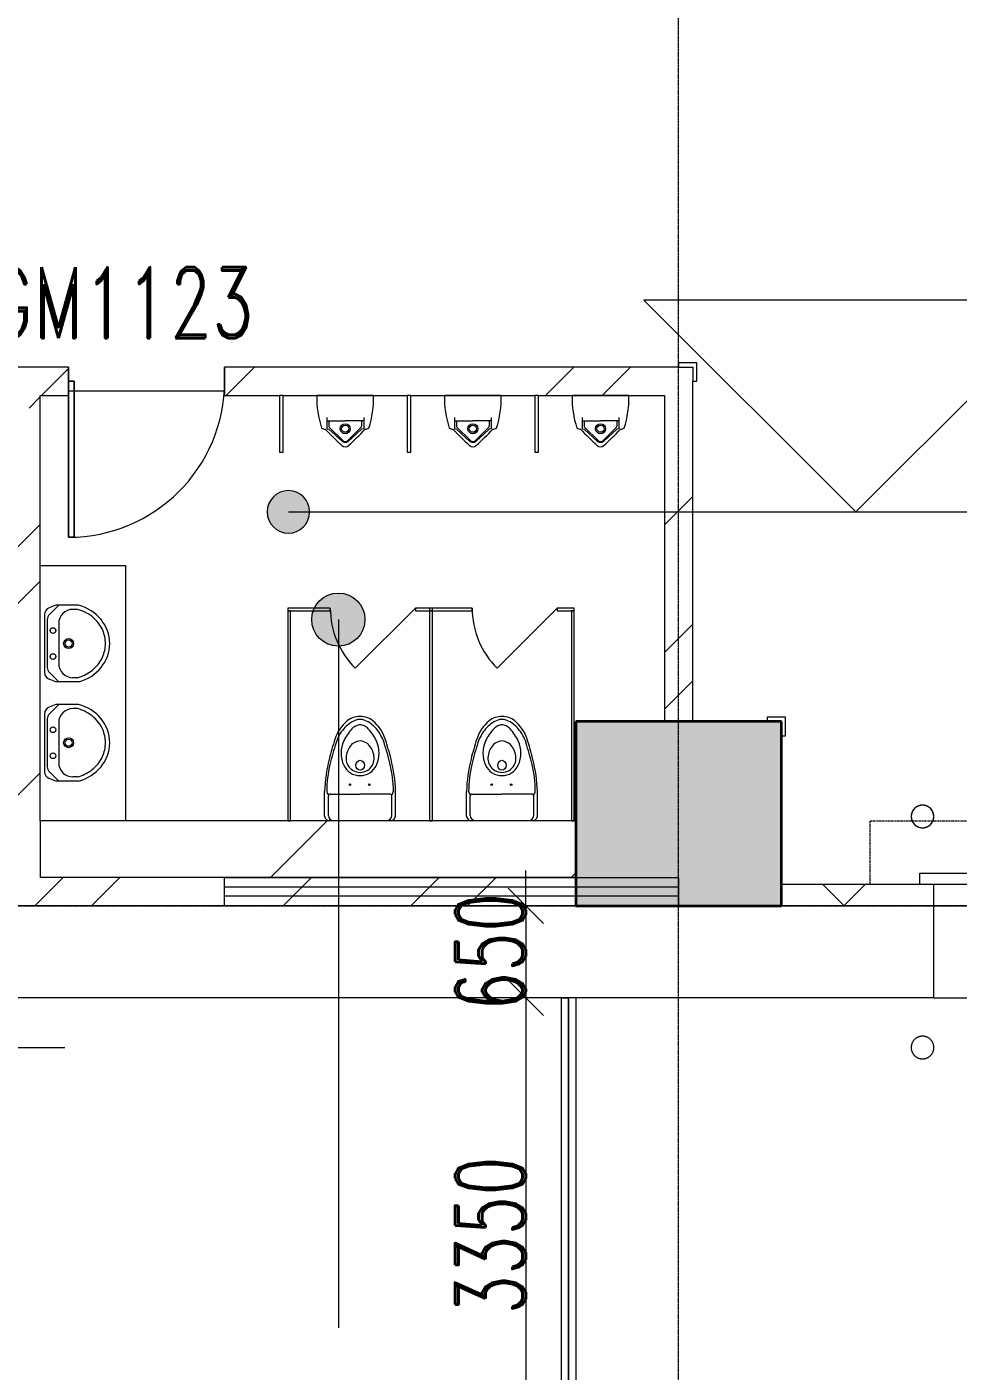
# Model space of a CAD drawing. Header units: millimetres. Extents: x -172041 to 399210, y -31706 to 192400.
# Drawn here: x 259406 to 265971, y -3283 to 6200 of the extents above; entities that cross this region are included whole.
import ezdxf

# ---------------------------------------------------------------- set-up
doc = ezdxf.new("R2010")
doc.units = ezdxf.units.MM
doc.linetypes.add('Dash', pattern=[6.35, 3.175, -3.175])
doc.linetypes.add('轴网线', pattern=[22.04, 18.38, -1.83, 0, -1.83])
doc.layers.get('0').update_dxf_attribs({"color": 8})
doc.layers.get('Defpoints').update_dxf_attribs({"color": 8})
for name, color, linetype, lineweight in [('A-ANNO-DIMS', 8, 'Continuous', 9), ('A-ANNO-NOTE', 8, 'Continuous', 5), ('A-AREA-IDEN', 8, 'Continuous', 9), ('A-DETL-THIN', 8, 'Continuous', 5), ('A-DOOR', 8, 'Continuous', 5), ('A-DOOR-IDEN', 8, 'Continuous', 9), ('A-DOOR-OPNG', 8, 'Continuous', 5), ('A-FLOR', 8, 'Continuous', 5), ('A-FLOR-HRAL', 8, 'Continuous', 5), ('A-GENM', 8, 'Continuous', 5), ('A-GLAZ', 8, 'Continuous', 5), ('A-WALL', 8, 'Continuous', 5), ('A-WALL-FNSH', 8, 'Continuous', 9), ('A-WALL-PATT', 8, 'Continuous', 9), ('P-SANR-FIXT', 8, 'Continuous', 5), ('Q-SPCQ', 8, 'Continuous', 5), ('S-COLS', 8, 'Continuous', 5), ('S-GRID', 8, 'Continuous', 9)]:
    doc.layers.add(name, color=color, linetype=linetype, lineweight=lineweight)
doc.styles.add('RomanD_4', font='romand__.ttf', dxfattribs={"width": 0.7, "height": 500})
doc.styles.add('RomanD_5', font='romand__.ttf', dxfattribs={"width": 0.65, "height": 500})
doc.dimstyles.new('1mm', dxfattribs={"dimscale": 304.8, "dimtxt": 501.787367, "dimasz": 0.82021, "dimexe": 1.64042, "dimexo": 0.0625, "dimgap": 0, "dimtad": 1, "dimdec": 0, "dimzin": 0, "dimdsep": 46, "dimtxsty": 'RomanD_5', "dimblk1": 'OBLIQUE', "dimblk2": 'OBLIQUE', "dimsah": 1, "dimcen": 0.09, "dimazin": 0, "dimtfac": 1, "dimtdec": 4, "dimtix": 1, "dimtmove": 0, "dimatfit": 3, "dimfxl": 1.64042, "dimfxlon": 1, "dimtvp": 1, "dimtolj": 1, "dimtzin": 0, "dimlwd": 18, "dimlwe": 18, "dimarcsym": 2})
pattern_1 = [(45, (-5e-09, 2e-10), (-1325.825, 1325.825), []), (45, (-5e-09, 400), (-1325.825, 1325.825), []), (45, (-5e-09, 1300), (-1325.825, 1325.825), [1875, -625])]

# ---------------------------------------------------------------- blocks, each defined once
blk = doc.blocks.new('X-ST-F3-02-C-001_HLP2_rvt-1-LAY-2F-1_500-A')
at = {"layer": 'S-COLS', "true_color": 0xc0c0c0}
blk.add_hatch(color=9, dxfattribs=at).paths.add_polyline_path([(263275, 0), (264725, 0), (264725, 1300), (263275, 1300), (263275, 26.3)], flags=0)
at = {"layer": 'S-COLS', "color": 7, "lineweight": 35}
for p, q in [((264725, 1300), (263275, 1300)), ((263275, 1300), (263275, 0)), ((264725, 0), (264725, 1300)), ((263275, 0), (264725, 0))]:
    blk.add_line(p, q, dxfattribs=at)
blk = doc.blocks.new('顶部扶栏类型 - 顶部扶栏_内部_-1176591-LAY-2F-1_500-A')
at = {"layer": 'A-FLOR-HRAL'}
for p, q in [((263175, -650), (263225, -650)), ((263175, -4100), (263175, -650)), ((263225, -650), (263225, -4050))]:
    blk.add_line(p, q, dxfattribs=at)
blk = doc.blocks.new('顶部扶栏类型 - 顶部扶栏_内部_-V5-LAY-2F-1_500-A')
at = {"layer": 'A-FLOR-HRAL'}
for p, q in [((263175, -650), (263225, -650)), ((263175, -4100), (263175, -650)), ((263225, -4050), (263225, -650))]:
    blk.add_line(p, q, dxfattribs=at)
blk = doc.blocks.new('单扇平开防火门_带观察窗 - GM1123-4703412-LAY-2F-1_500-A')
at = {"layer": 'A-DOOR'}
for p, q in [((550, 1100), (510, 1100)), ((510, 1100), (510, 0)), ((510, 1100), (550, 1100)), ((510, 900), (510, 1100)), ((550, 0), (550, 1100)), ((550, 1100), (550, 900)), ((510, 700), (510, 900)), ((550, 900), (550, 700)), ((510, 0), (510, 700)), ((550, 700), (550, 0)), ((510, 0), (550, 0)), ((550, 0), (510, 0))]:
    blk.add_line(p, q, dxfattribs=at)
blk.add_arc((550, 0), 1100, 90, 180, dxfattribs=at)
at = {"layer": 'A-DOOR-OPNG'}
for p, q in [((-550, -100), (-550, 100)), ((550, -99), (550, 100)), ((-550, 70), (550, 70))]:
    blk.add_line(p, q, dxfattribs=at)
blk = doc.blocks.new('墙外卷帘门1 - JLM6050-4447037-LAY-2F-1_500-A')
at = {"layer": 'A-DOOR', "color": 7, "linetype": 'Dash'}
for p, q in [((-3450, 75), (-3450, 525)), ((-3450, 525), (3450, 525)), ((3450, 525), (3450, 75)), ((3450, 75), (-3450, 75))]:
    blk.add_line(p, q, dxfattribs=at)
at = {"layer": 'A-DOOR'}
for p, q in [((-3100, 155), (3100, 155)), ((-3100, 75), (-3100, 155)), ((3100, 155), (3100, 75)), ((3100, 75), (-3100, 75)), ((-3000, -725), (3000, -725))]:
    blk.add_line(p, q, dxfattribs=at)
blk = doc.blocks.new('百叶窗 - BYC3210-4128903-LAY-2F-1_500-A')
at = {"layer": 'A-GLAZ'}
for p, q in [((-1588.6, 0), (-1588.6, 200)), ((-1588.6, 200), (1611.4, 200)), ((1611.4, 200), (1611.4, 0)), ((-1588.6, 133.3), (1611.4, 133.3)), ((1611.4, 66.7), (-1588.6, 66.7)), ((1611.4, 0), (-1588.6, 0))]:
    blk.add_line(p, q, dxfattribs=at)
blk = doc.blocks.new('坐便器带厕所隔断 内开门 - 坐便器带厕所隔断 内开门-3762917-LAY-2F-1_500-A')
at = {"layer": 'A-GENM'}
for p, q in [((-1020, 1500), (-1020, 1480)), ((-720, 1500), (-1020, 1500)), ((-1000, 1480), (-1020, 1480)), ((-1020, 1480), (-1020, 0)), ((-1020, 1480), (-720, 1480)), ((-1000, 0), (-1000, 1480)), ((-720, 1480), (-720, 1500)), ((-120, 1500), (-544.3, 1075.7)), ((0, 1500), (-120, 1500)), ((-120, 1500), (-120, 1480)), ((-120, 1480), (0, 1480)), ((0, 1480), (-20, 1480)), ((-20, 1480), (-20, 0)), ((0, 1480), (0, 1500)), ((0, 0), (0, 1480)), ((-1020, 0), (-1000, 0)), ((-20, 0), (0, 0))]:
    blk.add_line(p, q, dxfattribs=at)
blk.add_arc((-120, 1500), 600, 180, 225, dxfattribs=at)
at = {"layer": 'P-SANR-FIXT', "color": 7}
for p, q in [((-760, 31.7), (-760, 206.7)), ((-260, 31.7), (-260, 206.7)), ((-733.8, 37), (-733.8, 174)), ((-719.7, 188.2), (-510, 188.2)), ((-300.3, 188.2), (-510, 188.2)), ((-286.2, 37), (-286.2, 174))]:
    blk.add_line(p, q, dxfattribs=at)
for centre, radius in [((-582.2, 254.1), 5.14), ((-445, 254.1), 5.05)]:
    blk.add_circle(centre, radius, dxfattribs=at)
for centre, radius, start, end in [((-424.3, 491.7), 276.2, 129.70708, 162.29292), ((-455.9, 502.7), 223.3, 113.25474, 139.3114), ((-515.1, 601.1), 134, 87.81318, 129.70708), ((-502.6, 589.9), 87.7, 114.31561, 137.68439), ((-510, 628.6), 86.3, 66.74526, 113.25474), ((-504.7, 594.5), 82.7, 93.68439, 114.31561), ((-504.9, 601.1), 134, 50.29292, 92.18682), ((-515.3, 594.5), 82.7, 65.68439, 86.31561), ((-517.4, 589.9), 87.7, 42.31561, 65.68439), ((-564.1, 502.7), 223.3, 40.6886, 66.74526), ((-595.7, 491.7), 276.2, 17.70708, 50.29292), ((1669.1, -176.7), 2473.8, 162.29292, 165.70708), ((-413.5, 466.3), 279.2, 139.3114, 162.38308), ((-310.2, 414.7), 348, 137.68439, 154.78186), ((-709.8, 414.7), 348, 25.21814, 42.31561), ((-606.5, 466.3), 279.2, 17.61692, 40.6886), ((-2689.1, -176.7), 2473.8, 14.29292, 17.70708), ((1486.7, -137.1), 2272.8, 162.38308, 166.42645), ((-442.4, 477), 201.8, 154.78186, 205.21814), ((-463, 438.8), 145.7, 146.11679, 181.88321), ((-502.8, 465.5), 97.8, 94.22474, 146.11679), ((-517.2, 465.5), 97.8, 33.88321, 85.77526), ((-557, 438.8), 145.7, 358.11679, 33.88321), ((-577.6, 477), 201.8, 334.78186, 25.21814), ((-2506.7, -137.1), 2272.8, 13.57355, 17.61692), ((286.8, 175.5), 1047.2, 165.70708, 178.29292), ((48.3, 210.2), 793.1, 166.42645, 180.09942), ((-509.9, 445.2), 127.2, 205.21814, 269.96852), ((-517.3, 437), 91.4, 181.88321, 210.23552), ((-508.8, 442), 101.3, 210.23552, 269.30524), ((-511.2, 442), 101.3, 270.69476, 329.76448), ((-510.1, 445.2), 127.2, 270.03148, 334.78186), ((-502.7, 437), 91.4, 329.76448, 358.11679), ((-1068.3, 210.2), 793.1, 359.90058, 13.57355), ((-1306.8, 175.5), 1047.2, 1.70708, 14.29292), ((-716.3, 208.1), 28.6, 178.48192, 206.53804), ((-681, 225.7), 68, 206.53804, 221.32722), ((-339, 225.7), 68, 318.67278, 333.46196), ((-303.7, 208.1), 28.6, 333.46196, 1.51808), ((-719.7, 174), 14.1, 90, 180), ((-300.3, 174), 14.1, 360, 90), ((-723.4, 37), 37, 188.28623, 270), ((-696.8, 37), 37, 180, 270), ((-323.2, 37), 37, 270, 360), ((-296.6, 37), 37, 270, 351.71377)]:
    blk.add_arc(centre, radius, start, end, dxfattribs=at)
blk.add_ellipse((-510, 391), major_axis=(0, 35), ratio=0.857143, dxfattribs=at)
blk = doc.blocks.new('坐便器带厕所隔断 内开门 - 坐便器带厕所隔断 内开门-V52-LAY-2F-1_500-A')
at = {"layer": 'A-GENM'}
for p, q in [((-1020, 1500), (-1020, 1480)), ((-720, 1500), (-1020, 1500)), ((-1000, 1480), (-1020, 1480)), ((-1020, 1480), (-1020, 0)), ((-1020, 1480), (-720, 1480)), ((-1000, 0), (-1000, 1480)), ((-720, 1480), (-720, 1500)), ((-120, 1500), (-544.3, 1075.7)), ((0, 1500), (-120, 1500)), ((-120, 1500), (-120, 1480)), ((-120, 1480), (0, 1480)), ((0, 1480), (-20, 1480)), ((-20, 1480), (-20, 0)), ((0, 1480), (0, 1500)), ((0, 0), (0, 1480)), ((-1020, 0), (-1000, 0)), ((-20, 0), (0, 0))]:
    blk.add_line(p, q, dxfattribs=at)
blk.add_arc((-120, 1500), 600, 180, 225, dxfattribs=at)
at = {"layer": 'P-SANR-FIXT', "color": 7}
for p, q in [((-760, 31.7), (-760, 206.7)), ((-260, 31.7), (-260, 206.7)), ((-733.8, 37), (-733.8, 174)), ((-719.7, 188.2), (-510, 188.2)), ((-300.3, 188.2), (-510, 188.2)), ((-286.2, 37), (-286.2, 174))]:
    blk.add_line(p, q, dxfattribs=at)
for centre, radius in [((-582.2, 254.1), 5.14), ((-445, 254.1), 5.05)]:
    blk.add_circle(centre, radius, dxfattribs=at)
for centre, radius, start, end in [((-424.3, 491.7), 276.2, 129.70708, 162.29292), ((-455.9, 502.7), 223.3, 113.25474, 139.3114), ((-515.1, 601.1), 134, 87.81318, 129.70708), ((-502.6, 589.9), 87.7, 114.31561, 137.68439), ((-510, 628.6), 86.3, 66.74526, 113.25474), ((-504.7, 594.5), 82.7, 93.68439, 114.31561), ((-504.9, 601.1), 134, 50.29292, 92.18682), ((-515.3, 594.5), 82.7, 65.68439, 86.31561), ((-517.4, 589.9), 87.7, 42.31561, 65.68439), ((-564.1, 502.7), 223.3, 40.6886, 66.74526), ((-595.7, 491.7), 276.2, 17.70708, 50.29292), ((1669.1, -176.7), 2473.8, 162.29292, 165.70708), ((-413.5, 466.3), 279.2, 139.3114, 162.38308), ((-310.2, 414.7), 348, 137.68439, 154.78186), ((-709.8, 414.7), 348, 25.21814, 42.31561), ((-606.5, 466.3), 279.2, 17.61692, 40.6886), ((-2689.1, -176.7), 2473.8, 14.29292, 17.70708), ((1486.7, -137.1), 2272.8, 162.38308, 166.42645), ((-442.4, 477), 201.8, 154.78186, 205.21814), ((-463, 438.8), 145.7, 146.11679, 181.88321), ((-502.8, 465.5), 97.8, 94.22474, 146.11679), ((-517.2, 465.5), 97.8, 33.88321, 85.77526), ((-557, 438.8), 145.7, 358.11679, 33.88321), ((-577.6, 477), 201.8, 334.78186, 25.21814), ((-2506.7, -137.1), 2272.8, 13.57355, 17.61692), ((286.8, 175.5), 1047.2, 165.70708, 178.29292), ((48.3, 210.2), 793.1, 166.42645, 180.09942), ((-509.9, 445.2), 127.2, 205.21814, 269.96852), ((-517.3, 437), 91.4, 181.88321, 210.23552), ((-508.8, 442), 101.3, 210.23552, 269.30524), ((-511.2, 442), 101.3, 270.69476, 329.76448), ((-510.1, 445.2), 127.2, 270.03148, 334.78186), ((-502.7, 437), 91.4, 329.76448, 358.11679), ((-1068.3, 210.2), 793.1, 359.90058, 13.57355), ((-1306.8, 175.5), 1047.2, 1.70708, 14.29292), ((-716.3, 208.1), 28.6, 178.48192, 206.53804), ((-681, 225.7), 68, 206.53804, 221.32722), ((-339, 225.7), 68, 318.67278, 333.46196), ((-303.7, 208.1), 28.6, 333.46196, 1.51808), ((-719.7, 174), 14.1, 90, 180), ((-300.3, 174), 14.1, 360, 90), ((-723.4, 37), 37, 188.28623, 270), ((-696.8, 37), 37, 180, 270), ((-323.2, 37), 37, 270, 360), ((-296.6, 37), 37, 270, 351.71377)]:
    blk.add_arc(centre, radius, start, end, dxfattribs=at)
blk.add_ellipse((-510, 391), major_axis=(0, 35), ratio=0.857143, dxfattribs=at)
blk = doc.blocks.new('立式小便器-带隔板_左右可选 - 标准-3872505-LAY-2F-1_500-A')
at = {"layer": 'P-SANR-FIXT'}
for p, q in [((-312.5, 500), (-337.5, 500)), ((-337.5, 500), (-337.5, 100)), ((-312.5, 100), (-312.5, 500)), ((587.5, 500), (562.5, 500)), ((562.5, 500), (562.5, 100)), ((587.5, 100), (587.5, 500)), ((-337.5, 100), (-312.5, 100)), ((562.5, 100), (587.5, 100))]:
    blk.add_line(p, q, dxfattribs=at)
at = {"layer": 'P-SANR-FIXT', "color": 7}
for p, q in [((9.6, 337.8), (104.8, 424.4)), ((12, 323.1), (107.2, 418.3)), ((237.8, 323.1), (142.6, 418.3)), ((240.4, 337.8), (145.2, 424.4)), ((-5.2, 335), (9.6, 337.8)), ((-5.2, 255), (-5.2, 335)), ((9.3, 280.1), (9.3, 316.4)), ((255.2, 335), (240.4, 337.8)), ((240.8, 280.1), (240.8, 316)), ((255.2, 255), (255.2, 335)), ((-5.2, 280.1), (125, 280.1)), ((255.2, 280.1), (125, 280.1)), ((-75, 100), (325, 100))]:
    blk.add_line(p, q, dxfattribs=at)
for radius in [35, 25]:
    blk.add_circle((125, 335), radius, dxfattribs=at)
for centre, radius, start, end in [((1944.4, -1508.5), 2692.5, 133.20632, 136.70265), ((125, 428.5), 35, 46.79368, 133.20632), ((125, 402.2), 30, 47.71536, 132.28464), ((124.9, 400.6), 25, 45, 135), ((-1694.4, -1508.5), 2692.5, 43.29735, 46.79368), ((601.3, 118.9), 676.6, 161.79978, 181.60329), ((-5.7, 257.4), 81.2, 96.7223, 116.09873), ((18.7, 316.4), 9.39, 135, 180), ((230.8, 316), 10, 0, 45), ((255.7, 257.4), 81.2, 63.90127, 83.2777), ((-351.3, 118.9), 676.6, 358.39671, 18.20022)]:
    blk.add_arc(centre, radius, start, end, dxfattribs=at)
blk = doc.blocks.new('立式小便器-带隔板_左右可选 - 标准-3881839-LAY-2F-1_500-A')
at = {"layer": 'P-SANR-FIXT'}
for p, q in [((587.5, 500), (562.5, 500)), ((562.5, 500), (562.5, 100)), ((587.5, 100), (587.5, 500)), ((562.5, 100), (587.5, 100))]:
    blk.add_line(p, q, dxfattribs=at)
at = {"layer": 'P-SANR-FIXT', "color": 7}
for p, q in [((9.6, 337.8), (104.8, 424.4)), ((12, 323.1), (107.2, 418.3)), ((237.8, 323.1), (142.6, 418.3)), ((240.4, 337.8), (145.2, 424.4)), ((-5.2, 335), (9.6, 337.8)), ((-5.2, 255), (-5.2, 335)), ((9.3, 280.1), (9.3, 316.4)), ((255.2, 335), (240.4, 337.8)), ((240.8, 280.1), (240.8, 316)), ((255.2, 255), (255.2, 335)), ((-5.2, 280.1), (125, 280.1)), ((255.2, 280.1), (125, 280.1)), ((-75, 100), (325, 100))]:
    blk.add_line(p, q, dxfattribs=at)
for radius in [35, 25]:
    blk.add_circle((125, 335), radius, dxfattribs=at)
for centre, radius, start, end in [((1944.4, -1508.5), 2692.5, 133.20632, 136.70265), ((125, 428.5), 35, 46.79368, 133.20632), ((125, 402.2), 30, 47.71536, 132.28464), ((124.9, 400.6), 25, 45, 135), ((-1694.4, -1508.5), 2692.5, 43.29735, 46.79368), ((601.3, 118.9), 676.6, 161.79978, 181.60329), ((-5.7, 257.4), 81.2, 96.7223, 116.09873), ((18.7, 316.4), 9.39, 135, 180), ((230.8, 316), 10, 0, 45), ((255.7, 257.4), 81.2, 63.90127, 83.2777), ((-351.3, 118.9), 676.6, 358.39671, 18.20022)]:
    blk.add_arc(centre, radius, start, end, dxfattribs=at)
blk = doc.blocks.new('立式小便器-带隔板_左右可选 - 标准-V53-LAY-2F-1_500-A')
at = {"layer": 'P-SANR-FIXT'}
for p, q in [((-312.5, 500), (-337.5, 500)), ((-337.5, 500), (-337.5, 100)), ((-312.5, 100), (-312.5, 500)), ((587.5, 500), (562.5, 500)), ((562.5, 500), (562.5, 100)), ((587.5, 100), (587.5, 500)), ((-337.5, 100), (-312.5, 100)), ((562.5, 100), (587.5, 100))]:
    blk.add_line(p, q, dxfattribs=at)
at = {"layer": 'P-SANR-FIXT', "color": 7}
for p, q in [((9.6, 337.8), (104.8, 424.4)), ((12, 323.1), (107.2, 418.3)), ((237.8, 323.1), (142.6, 418.3)), ((240.4, 337.8), (145.2, 424.4)), ((-5.2, 335), (9.6, 337.8)), ((-5.2, 255), (-5.2, 335)), ((9.3, 280.1), (9.3, 316.4)), ((255.2, 335), (240.4, 337.8)), ((240.8, 280.1), (240.8, 316)), ((255.2, 255), (255.2, 335)), ((-5.2, 280.1), (125, 280.1)), ((255.2, 280.1), (125, 280.1)), ((-75, 100), (325, 100))]:
    blk.add_line(p, q, dxfattribs=at)
for radius in [35, 25]:
    blk.add_circle((125, 335), radius, dxfattribs=at)
for centre, radius, start, end in [((1944.4, -1508.5), 2692.5, 133.20632, 136.70265), ((125, 428.5), 35, 46.79368, 133.20632), ((125, 402.2), 30, 47.71536, 132.28464), ((124.9, 400.6), 25, 45, 135), ((-1694.4, -1508.5), 2692.5, 43.29735, 46.79368), ((601.3, 118.9), 676.6, 161.79978, 181.60329), ((-5.7, 257.4), 81.2, 96.7223, 116.09873), ((18.7, 316.4), 9.39, 135, 180), ((230.8, 316), 10, 0, 45), ((255.7, 257.4), 81.2, 63.90127, 83.2777), ((-351.3, 118.9), 676.6, 358.39671, 18.20022)]:
    blk.add_arc(centre, radius, start, end, dxfattribs=at)
blk = doc.blocks.new('洗脸盆-多个有台面有墙 2D - 1800-V54-LAY-2F-1_500-A')
at = {"layer": 'P-SANR-FIXT'}
for p, q in [((125, 700), (1925, 700)), ((125, 100), (125, 700))]:
    blk.add_line(p, q, dxfattribs=at)
blk = doc.blocks.new('单个圆形有台面台盆 - 单个圆形有台面台盆-3767995-LAY-2F-1_500-A')
at = {"layer": 'P-SANR-FIXT'}
for p, q in [((-270, 269.5), (-270, 110.5)), ((-240.9, 262), (-240.9, 230)), ((240.9, 262), (240.9, 230)), ((270, 269.5), (270, 110.5)), ((-270, 130), (-204.6, 64.6)), ((-270, 110.5), (-251.4, 62.1)), ((-140.9, 130), (140.9, 130)), ((270, 130), (204.6, 64.6)), ((270, 110.5), (251.4, 62.1)), ((-204.7, 30), (204.7, 30)), ((-169.3, 50), (169.3, 50))]:
    blk.add_line(p, q, dxfattribs=at)
for centre, radius in [((0, 200), 35), ((0, 200), 25), ((-91.7, 90), 20), ((91.7, 90), 20)]:
    blk.add_circle(centre, radius, dxfattribs=at)
for centre, radius, start, end in [((-140.9, 230), 100, 180, 270), ((140.9, 230), 100, 270, 360), ((-204.7, 80), 50, 201, 270), ((-169.3, 100), 50, 225, 270), ((169.3, 100), 50, 270, 315), ((204.7, 80), 50, 270, 339)]:
    blk.add_arc(centre, radius, start, end, dxfattribs=at)
blk.add_ellipse((0, 190), major_axis=(0, 300), ratio=0.933333, start_param=4.980452, end_param=7.585919, dxfattribs=at)
blk.add_open_spline([(240.9, 262), (236.5, 279.5), (224.2, 313.5), (196.8, 359.4), (161.6, 398.3), (120.1, 428.8), (73.9, 449.8), (25, 460.4), (-25, 460.4), (-78, 448.9), (-131.4, 423), (-180.8, 380.6), (-219, 326.1), (-235.3, 283.9), (-240.9, 262)], degree=3, knots=[8.122045, 8.122045, 8.122045, 8.122045, 8.322465, 8.522886, 8.723306, 8.923727, 9.124147, 9.324568, 9.524988, 9.725409, 9.975934, 10.22646, 10.476986, 10.727511, 10.727511, 10.727511, 10.727511], dxfattribs=at)
blk = doc.blocks.new('防撞柱 - 防撞柱-4749834-LAY-2F-1_500-A')
at = {"layer": 'Q-SPCQ', "flags": 128}
for points in [[(80, 0), (79.9, 3.2), (79.7, 6.4), (79.4, 9.6), (79, 12.7), (78.4, 15.9), (77.7, 19), (76.9, 22.1), (75.9, 25.2), (74.9, 28.2), (73.7, 31.2), (72.4, 34.1), (71, 36.9), (69.4, 39.8), (67.8, 42.5), (66, 45.2), (64.2, 47.8), (62.2, 50.3), (60.1, 52.8), (58, 55.1), (55.7, 57.4), (53.4, 59.6), (51, 61.7), (48.5, 63.6), (45.9, 65.5), (43.2, 67.3), (40.5, 69), (37.7, 70.6), (34.9, 72), (31.9, 73.3), (29, 74.6), (26, 75.7), (22.9, 76.6), (19.9, 77.5), (16.7, 78.2), (13.6, 78.8), (10.4, 79.3), (7.3, 79.7), (4.1, 79.9), (0.9, 80), (-2.3, 80), (-5.5, 79.8), (-8.7, 79.5), (-11.9, 79.1), (-15, 78.6), (-18.2, 77.9), (-21.3, 77.1), (-24.3, 76.2), (-27.4, 75.2), (-30.4, 74), (-33.3, 72.7), (-36.2, 71.4), (-39, 69.9), (-41.8, 68.2), (-44.5, 66.5), (-47.1, 64.7), (-49.6, 62.7), (-52.1, 60.7), (-54.5, 58.6), (-56.8, 56.4), (-59, 54), (-61.1, 51.6), (-63.1, 49.1), (-65, 46.6), (-66.8, 43.9), (-68.6, 41.2), (-70.1, 38.5), (-71.6, 35.6), (-73, 32.7), (-74.2, 29.8), (-75.4, 26.8), (-76.4, 23.8), (-77.3, 20.7), (-78, 17.6), (-78.7, 14.4), (-79.2, 11.3), (-79.6, 8.1), (-79.8, 4.9), (-80, 1.7), (-80, 0)], [(-80, 0), (-79.9, -3.2), (-79.7, -6.4), (-79.4, -9.6), (-79, -12.7), (-78.4, -15.9), (-77.7, -19), (-76.9, -22.1), (-75.9, -25.2), (-74.9, -28.2), (-73.7, -31.2), (-72.4, -34.1), (-71, -36.9), (-69.4, -39.8), (-67.8, -42.5), (-66, -45.2), (-64.2, -47.8), (-62.2, -50.3), (-60.1, -52.8), (-58, -55.1), (-55.7, -57.4), (-53.4, -59.6), (-51, -61.7), (-48.5, -63.6), (-45.9, -65.5), (-43.2, -67.3), (-40.5, -69), (-37.7, -70.6), (-34.9, -72), (-31.9, -73.3), (-29, -74.6), (-26, -75.7), (-22.9, -76.6), (-19.9, -77.5), (-16.7, -78.2), (-13.6, -78.8), (-10.4, -79.3), (-7.3, -79.7), (-4.1, -79.9), (-0.9, -80), (2.3, -80), (5.5, -79.8), (8.7, -79.5), (11.9, -79.1), (15, -78.6), (18.2, -77.9), (21.3, -77.1), (24.3, -76.2), (27.4, -75.2), (30.4, -74), (33.3, -72.7), (36.2, -71.4), (39, -69.9), (41.8, -68.2), (44.5, -66.5), (47.1, -64.7), (49.6, -62.7), (52.1, -60.7), (54.5, -58.6), (56.8, -56.4), (59, -54), (61.1, -51.6), (63.1, -49.1), (65, -46.6), (66.8, -43.9), (68.6, -41.2), (70.1, -38.5), (71.6, -35.6), (73, -32.7), (74.2, -29.8), (75.4, -26.8), (76.4, -23.8), (77.3, -20.7), (78, -17.6), (78.7, -14.4), (79.2, -11.3), (79.6, -8.1), (79.8, -4.9), (80, -1.7), (80, 0)]]:
    blk.add_lwpolyline(points, dxfattribs=at)
at = {"layer": 'Q-SPCQ'}
for start, end in [(360, 180), (180, 360)]:
    blk.add_arc((0, 0), 80, start, end, dxfattribs=at)
blk = doc.blocks.new('防撞柱 - 防撞柱-V69-LAY-2F-1_500-A')
at = {"layer": 'Q-SPCQ', "flags": 128}
for points in [[(80, 0), (79.9, 3.2), (79.7, 6.4), (79.4, 9.6), (79, 12.7), (78.4, 15.9), (77.7, 19), (76.9, 22.1), (75.9, 25.2), (74.9, 28.2), (73.7, 31.2), (72.4, 34.1), (71, 36.9), (69.4, 39.8), (67.8, 42.5), (66, 45.2), (64.2, 47.8), (62.2, 50.3), (60.1, 52.8), (58, 55.1), (55.7, 57.4), (53.4, 59.6), (51, 61.7), (48.5, 63.6), (45.9, 65.5), (43.2, 67.3), (40.5, 69), (37.7, 70.6), (34.9, 72), (31.9, 73.3), (29, 74.6), (26, 75.7), (22.9, 76.6), (19.9, 77.5), (16.7, 78.2), (13.6, 78.8), (10.4, 79.3), (7.3, 79.7), (4.1, 79.9), (0.9, 80), (-2.3, 80), (-5.5, 79.8), (-8.7, 79.5), (-11.9, 79.1), (-15, 78.6), (-18.2, 77.9), (-21.3, 77.1), (-24.3, 76.2), (-27.4, 75.2), (-30.4, 74), (-33.3, 72.7), (-36.2, 71.4), (-39, 69.9), (-41.8, 68.2), (-44.5, 66.5), (-47.1, 64.7), (-49.6, 62.7), (-52.1, 60.7), (-54.5, 58.6), (-56.8, 56.4), (-59, 54), (-61.1, 51.6), (-63.1, 49.1), (-65, 46.6), (-66.8, 43.9), (-68.6, 41.2), (-70.1, 38.5), (-71.6, 35.6), (-73, 32.7), (-74.2, 29.8), (-75.4, 26.8), (-76.4, 23.8), (-77.3, 20.7), (-78, 17.6), (-78.7, 14.4), (-79.2, 11.3), (-79.6, 8.1), (-79.8, 4.9), (-80, 1.7), (-80, 0)], [(-80, 0), (-79.9, -3.2), (-79.7, -6.4), (-79.4, -9.6), (-79, -12.7), (-78.4, -15.9), (-77.7, -19), (-76.9, -22.1), (-75.9, -25.2), (-74.9, -28.2), (-73.7, -31.2), (-72.4, -34.1), (-71, -36.9), (-69.4, -39.8), (-67.8, -42.5), (-66, -45.2), (-64.2, -47.8), (-62.2, -50.3), (-60.1, -52.8), (-58, -55.1), (-55.7, -57.4), (-53.4, -59.6), (-51, -61.7), (-48.5, -63.6), (-45.9, -65.5), (-43.2, -67.3), (-40.5, -69), (-37.7, -70.6), (-34.9, -72), (-31.9, -73.3), (-29, -74.6), (-26, -75.7), (-22.9, -76.6), (-19.9, -77.5), (-16.7, -78.2), (-13.6, -78.8), (-10.4, -79.3), (-7.3, -79.7), (-4.1, -79.9), (-0.9, -80), (2.3, -80), (5.5, -79.8), (8.7, -79.5), (11.9, -79.1), (15, -78.6), (18.2, -77.9), (21.3, -77.1), (24.3, -76.2), (27.4, -75.2), (30.4, -74), (33.3, -72.7), (36.2, -71.4), (39, -69.9), (41.8, -68.2), (44.5, -66.5), (47.1, -64.7), (49.6, -62.7), (52.1, -60.7), (54.5, -58.6), (56.8, -56.4), (59, -54), (61.1, -51.6), (63.1, -49.1), (65, -46.6), (66.8, -43.9), (68.6, -41.2), (70.1, -38.5), (71.6, -35.6), (73, -32.7), (74.2, -29.8), (75.4, -26.8), (76.4, -23.8), (77.3, -20.7), (78, -17.6), (78.7, -14.4), (79.2, -11.3), (79.6, -8.1), (79.8, -4.9), (80, -1.7), (80, 0)]]:
    blk.add_lwpolyline(points, dxfattribs=at)
blk = doc.blocks.new('橡胶防撞护角 - 橡胶防撞护角-4757962-LAY-2F-1_500-A')
at = {"layer": 'Q-SPCQ'}
for p, q in [((1030, 1230), (900, 1230)), ((900, 1230), (900, 1200)), ((900, 1200), (1000, 1200)), ((1000, 1200), (1000, 1100)), ((1030, 1100), (1030, 1230)), ((1000, 1100), (1030, 1100))]:
    blk.add_line(p, q, dxfattribs=at)
blk = doc.blocks.new('橡胶防撞护角 - 橡胶防撞护角-V71-LAY-2F-1_500-A')
at = {"layer": 'Q-SPCQ'}
for p, q in [((1030, 1230), (900, 1230)), ((900, 1230), (900, 1200)), ((1030, 1100), (1030, 1230)), ((1000, 1100), (1030, 1100))]:
    blk.add_line(p, q, dxfattribs=at)
blk = doc.blocks.new('高程点-说明仿宋-3 - 高程点-说明仿宋-3-3226476-LAY-2F-1_500-A')
at = {"layer": 'A-ANNO-NOTE', "lineweight": 9}
h = blk.add_hatch(color=256, dxfattribs=at)
edge = h.paths.add_edge_path(flags=0)
edge.add_arc((-8, 0), 0.3, 0, 180)
edge.add_arc((-8, 0), 0.3, 180, 360)
at = {"layer": 'A-ANNO-NOTE', "lineweight": 18}
for p, q in [((10.062, 2.987), (-2.987, 2.987)), ((0, 0), (-2.987, 2.987)), ((0, 0), (2.987, 2.987)), ((-8, 0), (3, 0))]:
    blk.add_line(p, q, dxfattribs=at)
for start, end in [(360, 180), (180, 360)]:
    blk.add_arc((-8, 0), 0.3, start, end, dxfattribs=at)
blk = doc.blocks.new('_Oblique')
at = {"color": 0, "linetype": 'ByBlock', "lineweight": -2}
blk.add_line((-0.5, -0.5), (0.5, 0.5), dxfattribs=at)
blk = doc.blocks.new('DIMBLOCK188-LAY-2F-1_500-A')
at = {"layer": 'A-ANNO-DIMS', "color": 0, "lineweight": 18, "transparency": 16777216}
for p, q in [((262924.1, 0), (262924.1, 250)), ((263405.1, 0), (262424.1, 0)), ((262924.1, 0), (262924.1, -650)), ((263405.1, -650), (262424.1, -650)), ((262924.1, -650), (262924.1, -900))]:
    blk.add_line(p, q, dxfattribs=at)
at = {"layer": 'Defpoints', "color": 0, "transparency": 16777216}
for p in [(263424.1, 0), (262924.1, -650), (263424.1, -650)]:
    blk.add_point(p, dxfattribs=at)
at = {"layer": 'A-ANNO-DIMS', "color": 0, "lineweight": 18, "transparency": 16777216, "xscale": 250, "yscale": 250, "zscale": 250}
for p, rotation in [((262924.1, 0), 270), ((262924.1, -650), 90)]:
    blk.add_blockref('_Oblique', p, dxfattribs=dict(at, rotation=rotation))
at = {"layer": 'A-ANNO-DIMS', "color": 0, "lineweight": 18, "transparency": 16777216, "insert": (262674.1, -325), "char_height": 500, "width": 1042.174, "attachment_point": 5, "rotation": 90, "style": 'RomanD_5'}
blk.add_mtext('\\A1;650', dxfattribs=at)
blk = doc.blocks.new('DIMBLOCK189-LAY-2F-1_500-A')
at = {"layer": 'A-ANNO-DIMS', "color": 0, "lineweight": 18, "transparency": 16777216}
for p, q in [((263405.1, -650), (262424.1, -650)), ((262924.1, -650), (262924.1, -4000)), ((263405.1, -4000), (262424.1, -4000))]:
    blk.add_line(p, q, dxfattribs=at)
at = {"layer": 'Defpoints', "color": 0, "transparency": 16777216}
for p in [(263424.1, -650), (262924.1, -4000), (263424.1, -4000)]:
    blk.add_point(p, dxfattribs=at)
at = {"layer": 'A-ANNO-DIMS', "color": 0, "lineweight": 18, "transparency": 16777216, "xscale": 250, "yscale": 250, "zscale": 250}
for p, rotation in [((262924.1, -650), 90), ((262924.1, -4000), 270)]:
    blk.add_blockref('_Oblique', p, dxfattribs=dict(at, rotation=rotation))
at = {"layer": 'A-ANNO-DIMS', "color": 0, "lineweight": 18, "transparency": 16777216, "insert": (262674.1, -2325), "char_height": 500, "width": 1389.565, "attachment_point": 5, "rotation": 90, "style": 'RomanD_5'}
blk.add_mtext('\\A1;3350', dxfattribs=at)

msp = doc.modelspace()

# ---------------------------------------------------------------- hatches: boundary and pattern name
at = {"layer": 'A-AREA-IDEN', "lineweight": 18}
h = msp.add_hatch(color=256, dxfattribs=at)
edge = h.paths.add_edge_path(flags=0)
edge.add_arc((261601.7, 2018.6), 187.5, 0, 360)
at = {"layer": 'A-WALL-PATT', "lineweight": 5}
h = msp.add_hatch(dxfattribs=at)
h.set_pattern_fill('FP_10', color=256, style=0, pattern_type=2)
h.set_pattern_definition(pattern_1)
h.paths.add_polyline_path([(263900, 3600), (263900, 3800), (260800, 3800), (260800, 3600), (263012.5, 3600)], flags=0)
h.paths.add_polyline_path([(255476.6, 3600), (258000, 3600), (258000, 3800), (254900, 3800), (254900, 3600), (254925, 3600)], flags=0)
h.paths.add_polyline_path([(259500, 3600), (259700, 3600), (259694.3, 3800), (259100, 3800), (259100, 3600), (259300, 3600)], flags=0)
h = msp.add_hatch(dxfattribs=at)
h.set_pattern_fill('FP_10', color=256, style=0, pattern_type=2)
h.set_pattern_definition(pattern_1)
h.paths.add_polyline_path([(263943.7, 1300), (264100, 1300), (264100, 3800), (263900, 3800), (263900, 1300)], flags=0)
h = msp.add_hatch(dxfattribs=at)
h.set_pattern_fill('FP_10', color=256, style=0, pattern_type=2)
h.set_pattern_definition(pattern_1)
h.paths.add_polyline_path([(259500, 200), (259500, 3600), (259300, 3600), (259300, 200)], flags=0)
h = msp.add_hatch(dxfattribs=at)
h.set_pattern_fill('FP_17', color=256, style=0, pattern_type=2)
h.set_pattern_definition([(45, (-5e-09, 2e-10), (-1060.66, 1060.66), [])])
h.paths.add_polyline_path([(262686.7, 200), (263275, 200), (263275, 600), (259500, 600), (259500, 200), (261975, 200)], flags=0)
h = msp.add_hatch(dxfattribs=at)
h.set_pattern_fill('FP_10', color=256, style=0, pattern_type=2)
h.set_pattern_definition(pattern_1)
h.paths.add_polyline_path([(263275, 0), (263275, 200), (257790.2, 200), (257790.2, 0), (262686.7, 0)], flags=0)
h.paths.add_polyline_path([(249900, 0), (249900, 200), (246740, 200), (246740, 0), (248266.4, 0)], flags=0)
h.paths.add_polyline_path([(250400, 0), (251300, 0), (251300, 200), (250400, 200), (250400, 26.3)], flags=0)
h.paths.add_polyline_path([(255308.2, 0), (255308.2, 200), (255125, 200), (255125, 0)], flags=0)
h.paths.add_polyline_path([(253675, 0), (253675, 200), (251800, 200), (251800, 0), (252200, 0)], flags=0)
h.paths.add_polyline_path([(246240, 0), (246240, 200), (245525, 200), (245525, 0)], flags=0)
h = msp.add_hatch(dxfattribs=at)
h.set_pattern_fill('FP_12', color=256, style=0, pattern_type=2)
h.set_pattern_definition([(45, (-5e-09, 2e-10), (-1060.66, 1060.66), []), (135, (-5e-09, 2e-10), (-1060.66, -1060.66), [])])
h.paths.add_polyline_path([(291350, 0), (291350, 150), (283800, 146.7), (283800, 0), (284317.2, 0)], flags=0)
h.paths.add_polyline_path([(282350, 0), (282350, 150), (274325, 150), (274325, 0), (277107, 0)], flags=0)
h.paths.add_polyline_path([(272875, 0), (272875, 150), (271800, 150), (271800, 0)], flags=0)
h.paths.add_polyline_path([(264725, 0), (265800, 0), (265800, 150), (264725, 150), (264725, 26.3)], flags=0)

# ---------------------------------------------------------------- linework, layer by layer
at = {"layer": 'A-AREA-IDEN', "lineweight": 18}
msp.add_line((261601.7, 2018.6), (261601.7, -2978.2), dxfattribs=at)
msp.add_circle((261601.7, 2018.6), 187.5, dxfattribs=at)
at = {"layer": 'A-DETL-THIN'}
msp.add_line((254974.5, -1000), (259674.5, -1000), dxfattribs=at)
at = {"layer": 'A-FLOR'}
for p, q in [((271800, 0), (265800, 0)), ((263275, -650), (263275, -4000))]:
    msp.add_line(p, q, dxfattribs=at)
at = {"layer": 'A-WALL', "lineweight": 9}
for p, q in [((259700, 3800), (259100, 3800)), ((259700, 3700), (259700, 3800)), ((264000, 3800), (260800, 3800)), ((260800, 3600), (260800, 3800)), ((264100, 1300), (264100, 3700)), ((259500, 600), (259500, 3600)), ((259500, 3600), (259700, 3600)), ((260800, 3600), (261187.5, 3600)), ((261212.5, 3600), (262087.5, 3600)), ((262112.5, 3600), (262987.5, 3600)), ((263012.5, 3600), (263900, 3600)), ((263900, 3600), (263900, 1300)), ((263275, 600), (259500, 600)), ((263275, 200), (259500, 200)), ((265800, 150), (264725, 150)), ((265800, 0), (265800, 150)), ((263275, 0), (256450, 0)), ((265800, 0), (264725, 0))]:
    msp.add_line(p, q, dxfattribs=at)
at = {"layer": 'A-WALL'}
msp.add_line((259500, 600), (259500, 200), dxfattribs=at)
at = {"layer": 'A-WALL-FNSH', "lineweight": 5}
for q in [(265800, 0), (256450, -650)]:
    msp.add_line((265800, -650), q, dxfattribs=at)
at = {"layer": 'S-GRID', "linetype": '轴网线'}
for p, q in [((264000, -17706.2), (264000, 174400)), ((-16000, 0), (308800, 0))]:
    msp.add_line(p, q, dxfattribs=at)

# ---------------------------------------------------------------- block references
at = {"lineweight": 5}
msp.add_blockref('X-ST-F3-02-C-001_HLP2_rvt-1-LAY-2F-1_500-A', (0, 0), dxfattribs=at)
at = {"layer": 'A-ANNO-NOTE', "lineweight": 18, "xscale": 500, "yscale": 500, "zscale": 500}
msp.add_blockref('高程点-说明仿宋-3 - 高程点-说明仿宋-3-3226476-LAY-2F-1_500-A', (265249.4, 2778.6), dxfattribs=at)
at = {"layer": 'A-DOOR', "rotation": 180}
msp.add_blockref('单扇平开防火门_带观察窗 - GM1123-4703412-LAY-2F-1_500-A', (260250, 3700), dxfattribs=at)
at = {"layer": 'A-DOOR'}
msp.add_blockref('墙外卷帘门1 - JLM6050-4447037-LAY-2F-1_500-A', (268800, 75), dxfattribs=at)
at = {"layer": 'A-FLOR-HRAL'}
for name in ['顶部扶栏类型 - 顶部扶栏_内部_-1176591-LAY-2F-1_500-A', '顶部扶栏类型 - 顶部扶栏_内部_-V5-LAY-2F-1_500-A']:
    msp.add_blockref(name, (0, 0), dxfattribs=at)
at = {"layer": 'A-GENM'}
for name, p in [('坐便器带厕所隔断 内开门 - 坐便器带厕所隔断 内开门-V52-LAY-2F-1_500-A', (262265, 600)), ('坐便器带厕所隔断 内开门 - 坐便器带厕所隔断 内开门-3762917-LAY-2F-1_500-A', (263265, 600))]:
    msp.add_blockref(name, p, dxfattribs=at)
at = {"layer": 'A-GLAZ', "rotation": 180}
msp.add_blockref('百叶窗 - BYC3210-4128903-LAY-2F-1_500-A', (262411.4, 200), dxfattribs=at)
at = {"layer": 'P-SANR-FIXT'}
for name, p, rotation in [('立式小便器-带隔板_左右可选 - 标准-V53-LAY-2F-1_500-A', (261775, 3700), 180), ('立式小便器-带隔板_左右可选 - 标准-3872505-LAY-2F-1_500-A', (262675, 3700), 180), ('立式小便器-带隔板_左右可选 - 标准-3881839-LAY-2F-1_500-A', (263575, 3700), 180), ('洗脸盆-多个有台面有墙 2D - 1800-V54-LAY-2F-1_500-A', (259400, 2525), 270), ('单个圆形有台面台盆 - 单个圆形有台面台盆-3767995-LAY-2F-1_500-A', (259500, 1850), 270), ('单个圆形有台面台盆 - 单个圆形有台面台盆-3767995-LAY-2F-1_500-A', (259500, 1150), 270)]:
    msp.add_blockref(name, p, dxfattribs=dict(at, rotation=rotation))
at = {"layer": 'Q-SPCQ'}
for name, p in [('橡胶防撞护角 - 橡胶防撞护角-4757962-LAY-2F-1_500-A', (263100, 2600)), ('橡胶防撞护角 - 橡胶防撞护角-V71-LAY-2F-1_500-A', (263725, 100)), ('防撞柱 - 防撞柱-4749834-LAY-2F-1_500-A', (265720, 630)), ('防撞柱 - 防撞柱-V69-LAY-2F-1_500-A', (265720, -1000))]:
    msp.add_blockref(name, p, dxfattribs=at)

# ---------------------------------------------------------------- texts
at = {"layer": 'A-DOOR-IDEN', "insert": (259133.4, 4504.2), "char_height": 500, "width": 2637.552, "attachment_point": 1, "style": 'RomanD_4'}
msp.add_mtext('GM1123', dxfattribs=at)

# ---------------------------------------------------------------- dimensions: what is measured, and where the dimension line sits
at = {"layer": 'A-ANNO-DIMS', "lineweight": 18}
for base, p1, p2, override, picture, middle in [((262924.1, -650), (263424.1, 0), (263424.1, -650), {"dimpost": '<>', "dimfxl": 650}, 'DIMBLOCK188-LAY-2F-1_500-A', (262674.1, -325)), ((262924.1, -4000), (263424.1, -650), (263424.1, -4000), {"dimpost": '<>', "dimfxl": 3350}, 'DIMBLOCK189-LAY-2F-1_500-A', (262674.1, -2325))]:
    dim = msp.add_linear_dim(base=base, p1=p1, p2=p2, angle=90, dimstyle='1mm', override=override, dxfattribs=at)
    dim.commit()
    dim.dimension.update_dxf_attribs({"geometry": picture, "text_midpoint": middle})

doc.saveas('drawing.dxf')
